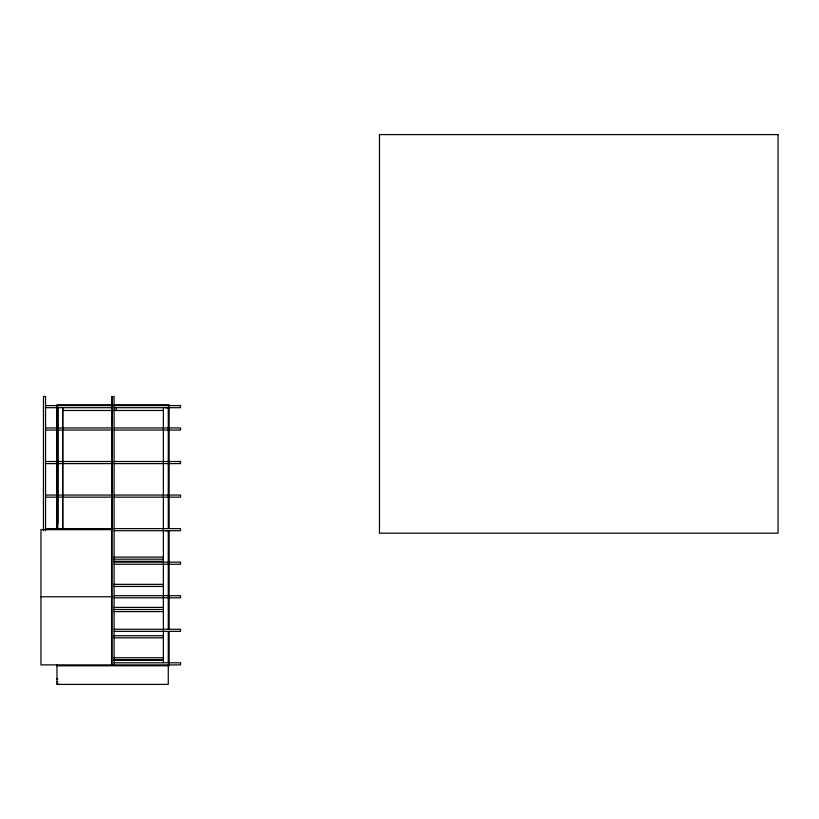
<?xml version="1.0" encoding="UTF-8"?>
<svg xmlns="http://www.w3.org/2000/svg" width="819" height="819" viewBox="0 0 819 819"><rect width="100%" height="100%" fill="white"/><g stroke="black" fill="none" stroke-linecap="round" stroke-linejoin="round"><path stroke-width="1.23" d="M57.832 528.316L57.832 406.859M62.725 528.142L62.725 408.036L62.725 529.187M114.097 664.905L114.097 396.498L112.008 396.498L112.008 529.658L40.95 529.658L40.95 664.885L180.549 664.905L180.549 662.827M168.274 665.786L168.274 664.905M45.547 405.589L180.549 405.589M45.547 407.688L111.998 407.688L112.008 396.498M114.097 407.688L180.549 407.688L180.549 405.6M165.479 407.688L168.274 407.688M62.725 410.483L163.38 410.483M45.547 427.948L111.998 427.948M114.097 427.948L180.549 427.948L180.549 430.047L114.097 430.047M45.547 430.047L111.998 430.047M45.547 461.506L111.998 461.506M114.097 461.506L180.549 461.506M45.547 463.605L111.998 463.605M114.097 463.605L180.549 463.605L180.549 461.517M45.547 495.055L111.998 495.055M114.097 495.055L180.549 495.055L180.549 497.153L114.097 497.153M45.547 497.153L111.998 497.153M45.547 528.603L111.998 528.603L112.008 664.905M114.097 528.603L180.549 528.603L180.549 530.702L114.097 530.702M165.479 530.702L168.274 530.702L168.274 629.115M113.687 557.094L163.38 557.094M113.687 559.182L163.38 559.182M113.79 561.281L163.38 561.281M114.097 562.151L180.549 562.151L180.549 564.25L114.097 564.25M113.595 584.346L163.38 584.346M113.687 586.445L163.38 586.445M114.097 595.71L180.549 595.71L180.549 597.809L114.097 597.809M40.95 596.754L112.008 596.754M113.595 607.411L163.38 607.411M113.595 609.51L163.186 609.51M113.595 611.609L163.38 611.609M114.097 629.258L180.549 629.258L180.549 631.357L114.097 631.357M113.595 635.728L163.38 635.728M113.687 637.817L163.38 637.817M113.79 657.739L163.38 657.739M113.687 659.838L163.38 659.838M113.687 660.012L163.38 660.012M114.097 662.806L180.549 662.806M56.961 665.786L169.144 665.786L169.144 631.347M56.961 678.89L57.832 678.89M56.961 681.684L57.832 681.684M56.961 683.783L57.832 683.783M169.144 405.589L169.144 404.709L56.961 404.709L56.961 405.589M169.144 406.859L169.144 528.03M169.144 530.579L169.144 628.797M168.274 406.859L168.274 528.316M168.274 631.674L168.274 662.346M168.274 664.823L168.274 684.397L56.961 684.397L56.961 664.905M163.38 408.036L163.38 662.458M116.196 408.036L116.196 410.483M112.008 408.036L112.008 528.204M111.589 529.658L111.589 664.905M57.832 408.036L57.832 523.536M45.547 530.702L45.547 396.498L43.458 396.498L43.458 530.702M56.961 406.859L56.961 528.716L56.961 406.859M778.05 134.603L379.473 134.603L379.473 533.189L778.05 533.189L778.05 134.603"/></g></svg>
